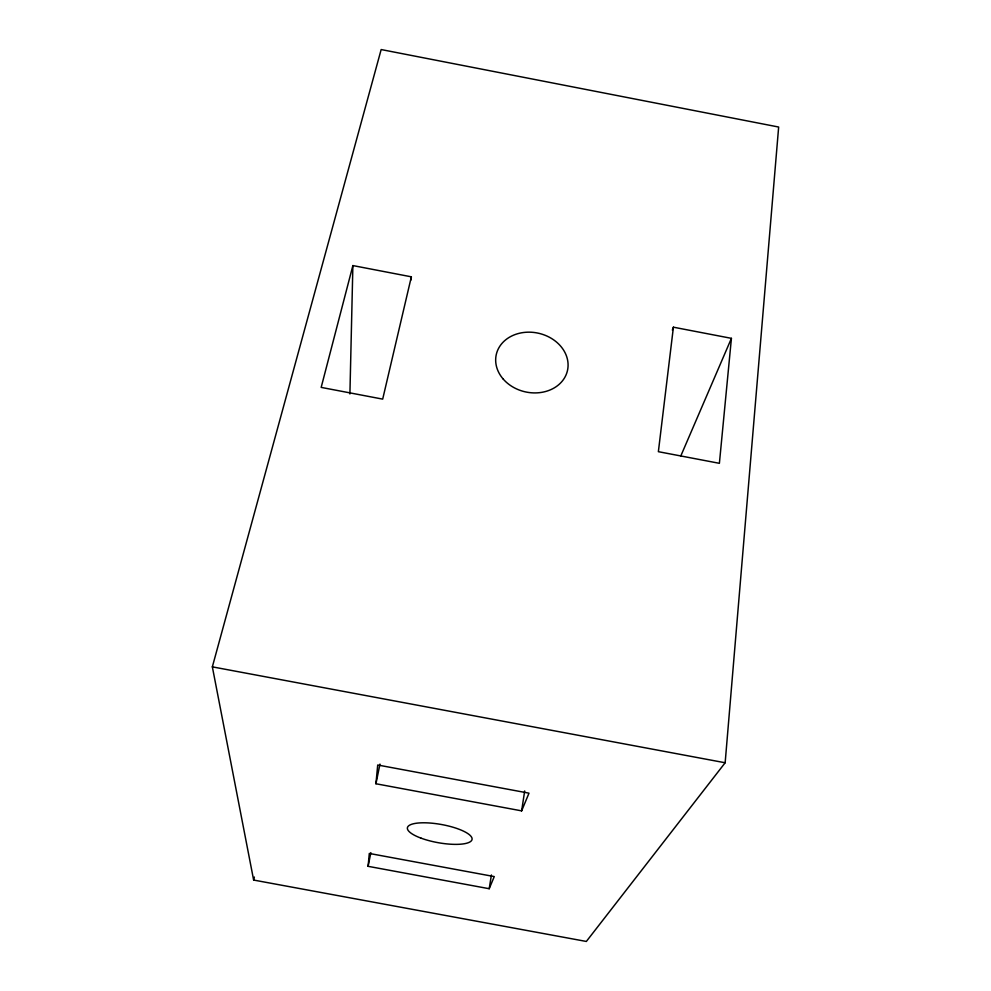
<?xml version="1.0" encoding="UTF-8"?>
<svg xmlns="http://www.w3.org/2000/svg" width="991" height="991" viewBox="0 0 991 991"><rect width="100%" height="100%" fill="white"/><g stroke="black" fill="none" stroke-linecap="round" stroke-linejoin="round"><path stroke-width="1.49" d="M349.91 393.972L352.883 265.576L411.352 276.823L411.092 279.896M725.152 762.76L778.653 127.034L381.163 49.55L212.347 666.856L253.634 880.058L586.35 941.45L725.152 762.76L212.347 666.856M368.095 866.32L369.309 853.449L494.261 876.577L489.207 888.716L368.095 866.32L370.857 852.656M375.936 783.757L377.72 765.002L528.996 793.172L521.638 810.861L375.936 783.757L379.974 764.086M731.42 338.34L719.392 463.317L658.371 451.685L673.409 327.191L731.42 338.34L680.817 455.934M521.638 810.861L524.673 790.967M489.207 888.716L491.4 874.979M411.352 276.823L382.687 399.125L321.171 387.394L352.883 265.576M253.634 880.058L254.353 877.047M672.356 330.09L673.409 327.191M503.094 378.934A36.494 30.052 12.5 0 0 565.291 376.518A36.494 30.052 12.5 0 0 527.237 332.196A36.494 30.052 12.5 0 0 503.094 378.934M421.076 838.163A32.852 9.241 10.2 0 0 471.964 839.761A32.852 9.241 10.2 0 0 426.13 822.827A32.852 9.241 10.2 0 0 421.076 838.163"/></g></svg>
